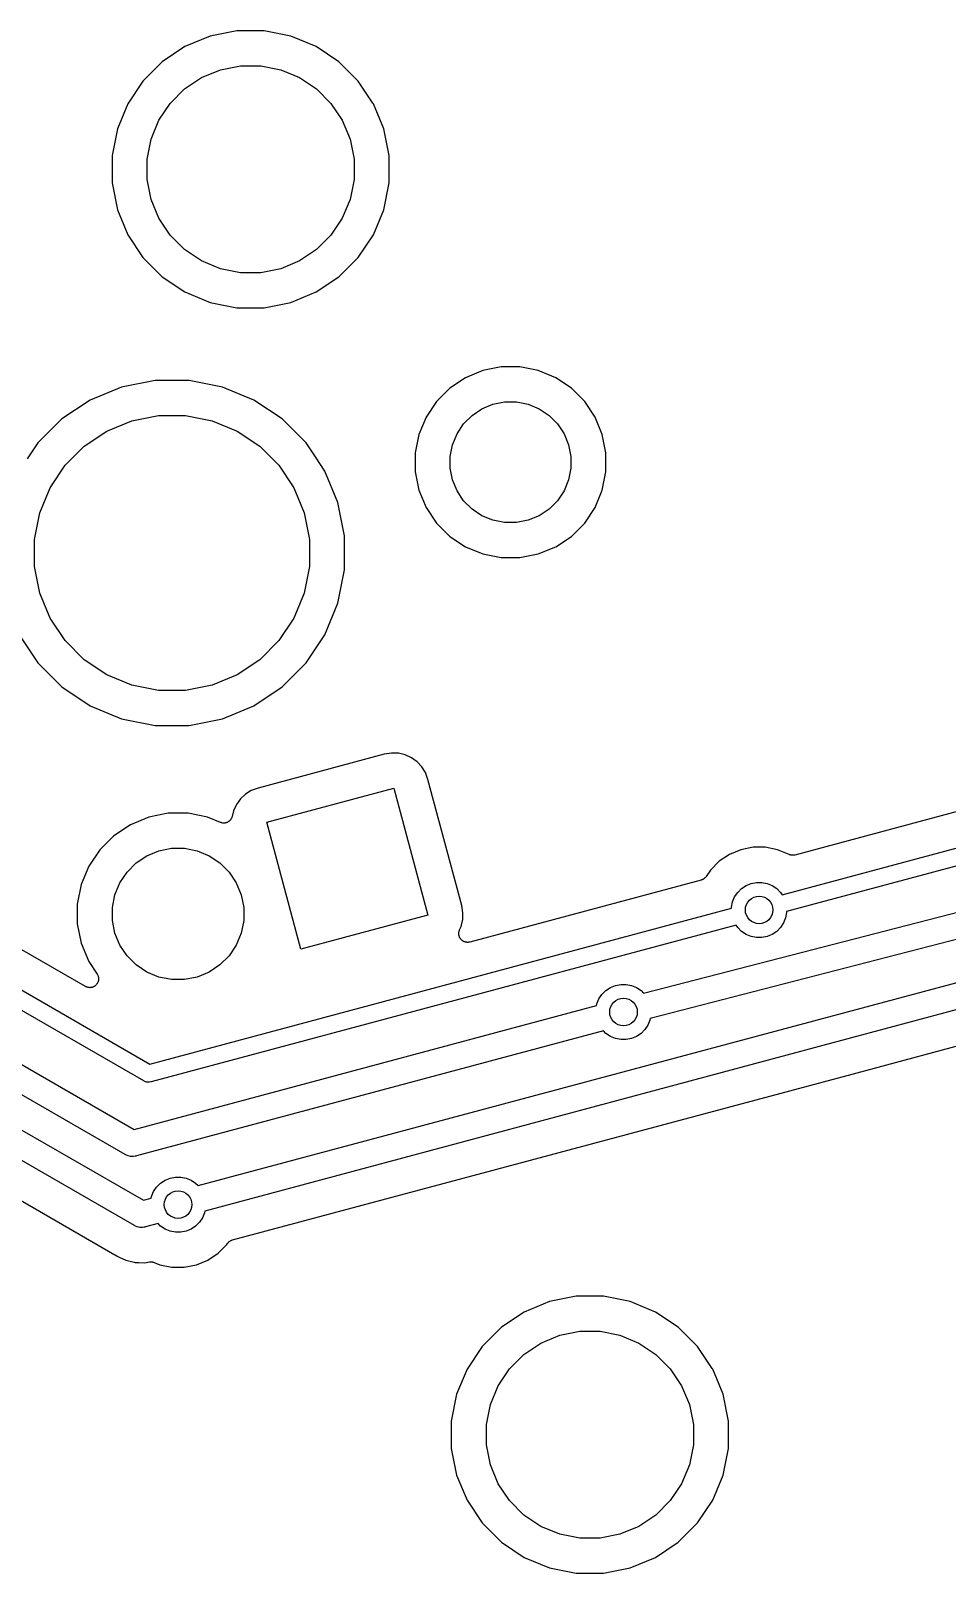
# Model space of a CAD drawing. Extents: x 0.5 to 11.2, y -6.4 to -1.8.
# Drawn here: x 9.726 to 10.249, y -4.018 to -3.137 of the extents above; entities that cross this region are included whole.
import ezdxf

# ---------------------------------------------------------------- set-up
doc = ezdxf.new("R2010")
doc.units = 0
doc.header["$MEASUREMENT"] = 0
doc.layers.add('BLACK', color=7, linetype='CONTINUOUS')

msp = doc.modelspace()

# ---------------------------------------------------------------- linework, layer by layer
at = {"layer": 'BLACK', "linetype": 'CONTINUOUS'}
for p, q in [((9.82845, -3.14035), (9.81406, -3.14631)), ((9.84372, -3.13732), (9.82845, -3.14035)), ((9.85929, -3.13732), (9.84372, -3.13732)), ((9.87457, -3.14035), (9.85929, -3.13732)), ((9.88895, -3.14631), (9.87457, -3.14035)), ((9.81406, -3.14631), (9.80111, -3.15497)), ((9.9019, -3.15497), (9.88895, -3.14631)), ((9.80111, -3.15497), (9.7901, -3.16598)), ((9.82353, -3.16404), (9.83428, -3.15959)), ((9.83428, -3.15959), (9.84569, -3.15732)), ((9.84569, -3.15732), (9.85732, -3.15732)), ((9.85732, -3.15732), (9.86873, -3.15959)), ((9.86873, -3.15959), (9.87948, -3.16404)), ((9.91291, -3.16598), (9.9019, -3.15497)), ((9.7901, -3.16598), (9.78145, -3.17893)), ((9.81386, -3.1705), (9.82353, -3.16404)), ((9.87948, -3.16404), (9.88915, -3.1705)), ((9.92132, -3.17856), (9.91291, -3.16598)), ((9.78145, -3.17893), (9.77549, -3.19331)), ((9.79917, -3.1884), (9.80564, -3.17873)), ((9.80564, -3.17873), (9.81386, -3.1705)), ((9.88915, -3.1705), (9.89738, -3.17873)), ((9.89738, -3.17873), (9.90384, -3.1884)), ((9.92156, -3.17893), (9.92132, -3.17856)), ((9.92752, -3.19331), (9.92156, -3.17893)), ((9.77549, -3.19331), (9.77245, -3.20859)), ((9.79472, -3.19915), (9.79917, -3.1884)), ((9.90384, -3.1884), (9.90829, -3.19915)), ((9.93056, -3.20859), (9.92752, -3.19331)), ((9.79245, -3.21056), (9.79472, -3.19915)), ((9.90829, -3.19915), (9.91056, -3.21056)), ((9.77245, -3.20859), (9.77245, -3.22416)), ((9.79245, -3.22219), (9.79245, -3.21056)), ((9.91056, -3.21056), (9.91056, -3.22219)), ((9.93056, -3.22416), (9.93056, -3.20859)), ((9.79472, -3.2336), (9.79245, -3.22219)), ((9.91056, -3.22219), (9.90829, -3.2336)), ((9.77245, -3.22416), (9.77549, -3.23943)), ((9.92752, -3.23943), (9.93056, -3.22416)), ((9.77549, -3.23943), (9.78145, -3.25382)), ((9.79917, -3.24435), (9.79472, -3.2336)), ((9.90829, -3.2336), (9.90384, -3.24435)), ((9.92156, -3.25382), (9.92752, -3.23943)), ((9.80564, -3.25402), (9.79917, -3.24435)), ((9.90384, -3.24435), (9.89738, -3.25402)), ((9.78145, -3.25382), (9.7901, -3.26677)), ((9.81386, -3.26224), (9.80564, -3.25402)), ((9.89738, -3.25402), (9.88915, -3.26224)), ((9.91291, -3.26677), (9.92156, -3.25382)), ((9.7901, -3.26677), (9.80111, -3.27778)), ((9.82353, -3.26871), (9.81386, -3.26224)), ((9.88915, -3.26224), (9.87948, -3.26871)), ((9.9019, -3.27778), (9.91291, -3.26677)), ((9.83428, -3.27316), (9.82353, -3.26871)), ((9.84569, -3.27543), (9.83428, -3.27316)), ((9.85732, -3.27543), (9.84569, -3.27543)), ((9.86873, -3.27316), (9.85732, -3.27543)), ((9.87948, -3.26871), (9.86873, -3.27316)), ((9.80111, -3.27778), (9.81406, -3.28643)), ((9.88895, -3.28643), (9.9019, -3.27778)), ((9.81406, -3.28643), (9.82845, -3.29239)), ((9.82845, -3.29239), (9.84372, -3.29543)), ((9.85929, -3.29543), (9.87457, -3.29239)), ((9.87457, -3.29239), (9.88895, -3.28643)), ((9.84372, -3.29543), (9.85929, -3.29543)), ((9.79698, -3.33694), (9.77795, -3.34072)), ((9.81638, -3.33694), (9.79698, -3.33694)), ((9.83541, -3.34072), (9.81638, -3.33694)), ((9.97407, -3.33542), (9.96515, -3.34138)), ((9.98398, -3.33132), (9.97407, -3.33542)), ((9.9945, -3.32923), (9.98398, -3.33132)), ((10.0052, -3.32923), (9.9945, -3.32923)), ((10.0157, -3.33132), (10.0052, -3.32923)), ((10.0257, -3.33542), (10.0157, -3.33132)), ((10.0346, -3.34138), (10.0257, -3.33542)), ((9.77795, -3.34072), (9.76002, -3.34815)), ((9.85334, -3.34815), (9.83541, -3.34072)), ((9.96515, -3.34138), (9.95757, -3.34897)), ((10.0422, -3.34897), (10.0346, -3.34138)), ((9.76002, -3.34815), (9.74389, -3.35893)), ((9.86947, -3.35893), (9.85334, -3.34815)), ((9.95757, -3.34897), (9.95161, -3.35788)), ((9.9779, -3.35692), (9.98355, -3.35315)), ((9.98355, -3.35315), (9.98981, -3.35055)), ((9.98981, -3.35055), (9.99647, -3.34923)), ((9.99647, -3.34923), (10.0033, -3.34923)), ((10.0033, -3.34923), (10.0099, -3.35055)), ((10.0099, -3.35055), (10.0162, -3.35315)), ((10.0162, -3.35315), (10.0218, -3.35692)), ((10.0481, -3.35788), (10.0422, -3.34897)), ((9.74389, -3.35893), (9.73017, -3.37265)), ((9.76949, -3.36587), (9.78378, -3.35996)), ((9.78378, -3.35996), (9.79895, -3.35694)), ((9.79895, -3.35694), (9.81441, -3.35694)), ((9.81441, -3.35694), (9.82958, -3.35996)), ((9.82958, -3.35996), (9.84386, -3.36587)), ((9.88319, -3.37265), (9.86947, -3.35893)), ((9.95161, -3.35788), (9.94751, -3.36779)), ((9.96933, -3.36736), (9.9731, -3.36172)), ((9.9731, -3.36172), (9.9779, -3.35692)), ((10.0218, -3.35692), (10.0266, -3.36172)), ((10.0266, -3.36172), (10.0304, -3.36736)), ((10.0522, -3.36779), (10.0481, -3.35788)), ((9.73017, -3.37265), (9.72412, -3.3817)), ((9.75664, -3.37446), (9.76949, -3.36587)), ((9.84386, -3.36587), (9.85672, -3.37446)), ((9.8885, -3.3806), (9.88319, -3.37265)), ((9.94751, -3.36779), (9.94541, -3.37831)), ((9.96674, -3.37363), (9.96933, -3.36736)), ((10.0304, -3.36736), (10.033, -3.37363)), ((10.0543, -3.37831), (10.0522, -3.36779)), ((9.7457, -3.3854), (9.75664, -3.37446)), ((9.85672, -3.37446), (9.86765, -3.3854)), ((9.89397, -3.38878), (9.8885, -3.3806)), ((9.8885, -3.3806), (9.8885, -3.3806)), ((9.94541, -3.37831), (9.94541, -3.38904)), ((9.96541, -3.38028), (9.96674, -3.37363)), ((9.96541, -3.38707), (9.96541, -3.38028)), ((10.033, -3.37363), (10.0343, -3.38028)), ((10.0343, -3.38028), (10.0343, -3.38707)), ((10.0543, -3.38904), (10.0543, -3.37831)), ((9.73711, -3.39826), (9.7457, -3.3854)), ((9.86765, -3.3854), (9.87624, -3.39826)), ((9.90139, -3.40671), (9.89397, -3.38878)), ((9.94541, -3.38904), (9.94751, -3.39956)), ((9.96674, -3.39372), (9.96541, -3.38707)), ((10.0343, -3.38707), (10.033, -3.39372)), ((10.0522, -3.39956), (10.0543, -3.38904)), ((9.73119, -3.41254), (9.73711, -3.39826)), ((9.87624, -3.39826), (9.88216, -3.41254)), ((9.96933, -3.39999), (9.96674, -3.39372)), ((10.033, -3.39372), (10.0304, -3.39999)), ((9.90518, -3.42574), (9.90139, -3.40671)), ((9.94751, -3.39956), (9.95161, -3.40947)), ((9.9731, -3.40563), (9.96933, -3.39999)), ((9.9779, -3.41043), (9.9731, -3.40563)), ((10.0266, -3.40563), (10.0218, -3.41043)), ((10.0304, -3.39999), (10.0266, -3.40563)), ((10.0481, -3.40947), (10.0522, -3.39956)), ((9.72818, -3.42771), (9.73119, -3.41254)), ((9.88216, -3.41254), (9.88518, -3.42771)), ((9.95161, -3.40947), (9.95757, -3.41838)), ((9.98355, -3.4142), (9.9779, -3.41043)), ((9.98981, -3.4168), (9.98355, -3.4142)), ((9.99647, -3.41812), (9.98981, -3.4168)), ((10.0099, -3.4168), (10.0033, -3.41812)), ((10.0162, -3.4142), (10.0099, -3.4168)), ((10.0218, -3.41043), (10.0162, -3.4142)), ((10.0422, -3.41838), (10.0481, -3.40947)), ((9.95757, -3.41838), (9.96515, -3.42597)), ((10.0033, -3.41812), (9.99647, -3.41812)), ((10.0346, -3.42597), (10.0422, -3.41838)), ((9.72818, -3.44317), (9.72818, -3.42771)), ((9.88518, -3.42771), (9.88518, -3.44317)), ((9.90518, -3.44514), (9.90518, -3.42574)), ((9.96515, -3.42597), (9.97407, -3.43193)), ((9.97407, -3.43193), (9.98398, -3.43603)), ((10.0157, -3.43603), (10.0257, -3.43193)), ((10.0257, -3.43193), (10.0346, -3.42597)), ((10.1548, -3.63058), (10.8959, -3.432)), ((9.75726, -3.68299), (9.34187, -3.44316)), ((9.73119, -3.45834), (9.72818, -3.44317)), ((9.88518, -3.44317), (9.88216, -3.45834)), ((9.98398, -3.43603), (9.9945, -3.43812)), ((9.9945, -3.43812), (10.0052, -3.43812)), ((10.0052, -3.43812), (10.0157, -3.43603)), ((10.8986, -3.44165), (10.1574, -3.64023)), ((9.90139, -3.46417), (9.90518, -3.44514)), ((9.32069, -3.45403), (9.79396, -3.72727)), ((9.73711, -3.47262), (9.73119, -3.45834)), ((9.88216, -3.45834), (9.87624, -3.47262)), ((9.79054, -3.73684), (9.31572, -3.4627)), ((9.89397, -3.4821), (9.90139, -3.46417)), ((9.7457, -3.48548), (9.73711, -3.47262)), ((9.87624, -3.47262), (9.86765, -3.48548)), ((9.71939, -3.4821), (9.73017, -3.49823)), ((9.75664, -3.49641), (9.7457, -3.48548)), ((9.86765, -3.48548), (9.85672, -3.49641)), ((9.88319, -3.49823), (9.89397, -3.4821)), ((9.30812, -3.48917), (9.78513, -3.76457)), ((9.78, -3.77893), (9.30183, -3.50286)), ((9.73017, -3.49823), (9.74389, -3.51195)), ((9.76949, -3.505), (9.75664, -3.49641)), ((9.85672, -3.49641), (9.84386, -3.505)), ((9.86947, -3.51195), (9.88319, -3.49823)), ((9.74389, -3.51195), (9.76002, -3.52273)), ((9.78378, -3.51092), (9.76949, -3.505)), ((9.79895, -3.51394), (9.78378, -3.51092)), ((9.82958, -3.51092), (9.81441, -3.51394)), ((9.84386, -3.505), (9.82958, -3.51092)), ((9.85334, -3.52273), (9.86947, -3.51195)), ((10.0758, -3.68681), (10.774, -3.50612)), ((10.5163, -3.513), (10.1621, -3.60792)), ((9.81441, -3.51394), (9.79895, -3.51394)), ((10.7777, -3.52064), (10.0796, -3.70133)), ((9.30757, -3.52636), (9.79034, -3.80508)), ((9.76002, -3.52273), (9.77795, -3.53015)), ((9.77795, -3.53015), (9.79698, -3.53394)), ((9.81638, -3.53394), (9.83541, -3.53015)), ((9.83541, -3.53015), (9.85334, -3.52273)), ((9.78522, -3.81944), (9.30128, -3.54004)), ((9.79698, -3.53394), (9.81638, -3.53394)), ((9.92781, -3.55038), (9.85584, -3.56967)), ((9.93194, -3.5497), (9.92781, -3.55038)), ((9.93588, -3.54983), (9.93194, -3.5497)), ((9.93971, -3.55072), (9.93588, -3.54983)), ((9.9433, -3.55235), (9.93971, -3.55072)), ((9.94651, -3.55465), (9.9433, -3.55235)), ((9.9492, -3.55752), (9.94651, -3.55465)), ((9.95128, -3.56087), (9.9492, -3.55752)), ((9.29708, -3.56071), (9.77415, -3.83615)), ((9.95275, -3.56478), (9.95128, -3.56087)), ((9.97204, -3.63675), (9.95275, -3.56478)), ((9.84858, -3.57322), (9.8457, -3.57592)), ((9.85192, -3.57114), (9.84858, -3.57322)), ((9.85584, -3.56967), (9.85192, -3.57114)), ((9.86081, -3.58917), (9.93325, -3.56976)), ((9.93325, -3.56976), (9.95267, -3.6422)), ((9.80448, -3.58407), (9.79337, -3.58627)), ((9.81581, -3.58407), (9.80448, -3.58407)), ((9.82692, -3.58627), (9.81581, -3.58407)), ((9.84178, -3.58271), (9.84105, -3.58584)), ((9.84341, -3.57912), (9.84178, -3.58271)), ((9.8457, -3.57592), (9.84341, -3.57912)), ((9.78291, -3.59061), (9.77349, -3.5969)), ((9.79337, -3.58627), (9.78291, -3.59061)), ((9.83427, -3.58932), (9.82692, -3.58627)), ((9.83464, -3.58943), (9.83427, -3.58932)), ((9.83501, -3.58956), (9.83464, -3.58943)), ((9.83511, -3.58957), (9.83501, -3.58956)), ((9.8352, -3.5896), (9.83511, -3.58957)), ((9.83559, -3.58964), (9.8352, -3.5896)), ((9.83598, -3.5897), (9.83559, -3.58964)), ((9.83608, -3.58969), (9.83598, -3.5897)), ((9.83617, -3.5897), (9.83608, -3.58969)), ((9.83656, -3.58966), (9.83617, -3.5897)), ((9.83695, -3.58964), (9.83656, -3.58966)), ((9.83705, -3.58962), (9.83695, -3.58964)), ((9.83714, -3.58961), (9.83705, -3.58962)), ((9.83752, -3.58949), (9.83714, -3.58961)), ((9.8379, -3.5894), (9.83752, -3.58949)), ((9.83799, -3.58935), (9.8379, -3.5894)), ((9.83808, -3.58933), (9.83799, -3.58935)), ((9.83842, -3.58914), (9.83808, -3.58933)), ((9.83878, -3.58897), (9.83842, -3.58914)), ((9.83885, -3.58891), (9.83878, -3.58897)), ((9.83894, -3.58887), (9.83885, -3.58891)), ((9.83924, -3.58862), (9.83894, -3.58887)), ((9.83956, -3.58839), (9.83924, -3.58862)), ((9.83962, -3.58832), (9.83956, -3.58839)), ((9.8397, -3.58825), (9.83962, -3.58832)), ((9.83995, -3.58795), (9.8397, -3.58825)), ((9.84021, -3.58766), (9.83995, -3.58795)), ((9.84026, -3.58758), (9.84021, -3.58766)), ((9.84032, -3.5875), (9.84026, -3.58758)), ((9.84051, -3.58716), (9.84032, -3.5875)), ((9.84071, -3.58682), (9.84051, -3.58716)), ((9.84074, -3.58673), (9.84071, -3.58682)), ((9.84079, -3.58665), (9.84074, -3.58673)), ((9.8409, -3.58627), (9.84079, -3.58665)), ((9.84103, -3.5859), (9.8409, -3.58627)), ((9.84105, -3.58584), (9.84103, -3.5859)), ((9.88022, -3.66161), (9.86081, -3.58917)), ((9.77349, -3.5969), (9.76548, -3.60491)), ((9.76548, -3.60491), (9.75919, -3.61433)), ((9.78624, -3.61244), (9.79238, -3.60833)), ((9.79238, -3.60833), (9.79921, -3.60551)), ((9.79921, -3.60551), (9.80645, -3.60407)), ((9.80645, -3.60407), (9.81384, -3.60407)), ((9.81384, -3.60407), (9.82108, -3.60551)), ((9.82108, -3.60551), (9.82791, -3.60833)), ((9.82159, -3.79671), (10.5174, -3.61028)), ((9.82791, -3.60833), (9.83405, -3.61244)), ((10.1248, -3.60759), (10.1189, -3.61151)), ((10.1313, -3.6049), (10.1248, -3.60759)), ((10.1382, -3.60353), (10.1313, -3.6049)), ((10.1452, -3.60353), (10.1382, -3.60353)), ((10.1521, -3.6049), (10.1452, -3.60353)), ((10.1589, -3.60771), (10.1521, -3.6049)), ((10.159, -3.60775), (10.1589, -3.60771)), ((10.1592, -3.60781), (10.159, -3.60775)), ((10.1595, -3.60789), (10.1592, -3.60781)), ((10.1598, -3.60799), (10.1595, -3.60789)), ((10.16, -3.60801), (10.1598, -3.60799)), ((10.1601, -3.60804), (10.16, -3.60801)), ((10.1605, -3.60806), (10.1601, -3.60804)), ((10.1608, -3.60809), (10.1605, -3.60806)), ((10.1609, -3.60808), (10.1608, -3.60809)), ((10.1611, -3.60808), (10.1609, -3.60808)), ((10.1614, -3.60803), (10.1611, -3.60808)), ((10.1618, -3.608), (10.1614, -3.60803)), ((10.1619, -3.60796), (10.1618, -3.608)), ((10.162, -3.60794), (10.1619, -3.60796)), ((10.1621, -3.60792), (10.162, -3.60794)), ((9.75919, -3.61433), (9.75486, -3.62479)), ((9.77691, -3.6238), (9.78102, -3.61766)), ((9.78102, -3.61766), (9.78624, -3.61244)), ((9.83405, -3.61244), (9.83927, -3.61766)), ((9.83927, -3.61766), (9.84338, -3.6238)), ((10.1139, -3.61649), (10.1114, -3.62021)), ((10.1189, -3.61151), (10.1139, -3.61649)), ((9.75486, -3.62479), (9.75265, -3.6359)), ((9.77409, -3.63063), (9.77691, -3.6238)), ((10.5212, -3.62477), (9.82547, -3.8112)), ((9.84338, -3.6238), (9.8462, -3.63063)), ((10.1086, -3.62227), (9.97661, -3.65763)), ((10.1088, -3.62216), (10.1086, -3.62227)), ((10.1091, -3.62208), (10.1088, -3.62216)), ((10.1093, -3.62199), (10.1091, -3.62208)), ((10.1095, -3.62192), (10.1093, -3.62199)), ((10.1097, -3.62177), (10.1095, -3.62192)), ((10.11, -3.62163), (10.1097, -3.62177)), ((10.1102, -3.62151), (10.11, -3.62163)), ((10.1103, -3.62141), (10.1102, -3.62151)), ((10.1105, -3.62121), (10.1103, -3.62141)), ((10.1108, -3.62102), (10.1105, -3.62121)), ((10.1109, -3.62087), (10.1108, -3.62102)), ((10.111, -3.62074), (10.1109, -3.62087)), ((10.1112, -3.6205), (10.111, -3.62074)), ((10.1114, -3.62027), (10.1112, -3.6205)), ((10.1114, -3.62021), (10.1114, -3.62027)), ((10.1295, -3.62923), (10.1317, -3.62704)), ((10.1317, -3.62704), (10.1342, -3.62532)), ((10.1342, -3.62532), (10.1371, -3.62413)), ((10.1371, -3.62413), (10.1401, -3.62353)), ((10.1401, -3.62353), (10.1432, -3.62353)), ((10.1432, -3.62353), (10.1463, -3.62413)), ((10.1463, -3.62413), (10.1492, -3.62532)), ((10.1492, -3.62532), (10.1517, -3.62704)), ((10.1517, -3.62704), (10.1539, -3.62923)), ((9.75265, -3.6359), (9.75265, -3.64723)), ((9.77265, -3.63787), (9.77409, -3.63063)), ((9.8462, -3.63063), (9.84765, -3.63787)), ((9.97272, -3.64089), (9.97204, -3.63675)), ((10.1259, -3.63772), (10.1265, -3.63468)), ((10.1265, -3.63468), (10.1277, -3.63181)), ((10.1277, -3.63181), (10.1295, -3.62923)), ((10.1539, -3.62923), (10.1548, -3.63058)), ((9.77265, -3.64526), (9.77265, -3.63787)), ((9.77409, -3.6525), (9.77265, -3.64526)), ((9.79396, -3.72727), (10.1259, -3.63832)), ((9.84765, -3.64526), (9.8462, -3.6525)), ((9.84765, -3.63787), (9.84765, -3.64526)), ((9.95267, -3.6422), (9.88022, -3.66161)), ((9.9717, -3.64866), (9.97259, -3.64482)), ((9.97259, -3.64482), (9.97272, -3.64089)), ((10.1259, -3.63832), (10.1259, -3.63772)), ((10.1568, -3.64387), (10.1556, -3.64673)), ((10.1574, -3.64082), (10.1568, -3.64387)), ((10.1574, -3.64023), (10.1574, -3.64082)), ((9.75265, -3.64723), (9.75486, -3.65834)), ((9.77691, -3.65933), (9.77409, -3.6525)), ((10.1286, -3.64797), (9.79479, -3.7374)), ((9.8462, -3.6525), (9.84338, -3.65933)), ((9.97031, -3.65262), (9.97035, -3.65237)), ((9.97033, -3.65286), (9.97031, -3.65262)), ((9.97032, -3.65309), (9.97033, -3.65286)), ((9.97036, -3.65334), (9.97032, -3.65309)), ((9.97035, -3.65237), (9.97036, -3.65212)), ((9.97036, -3.65212), (9.97041, -3.65189)), ((9.97038, -3.6536), (9.97036, -3.65334)), ((9.97044, -3.65382), (9.97038, -3.6536)), ((9.97041, -3.65189), (9.97044, -3.65166)), ((9.97044, -3.65166), (9.97052, -3.65142)), ((9.97047, -3.65406), (9.97044, -3.65382)), ((9.97056, -3.6543), (9.97047, -3.65406)), ((9.97052, -3.65142), (9.97058, -3.65117)), ((9.97063, -3.65454), (9.97056, -3.6543)), ((9.97058, -3.65117), (9.97068, -3.65096)), ((9.97073, -3.65475), (9.97063, -3.65454)), ((9.97068, -3.65096), (9.97076, -3.65073)), ((9.97076, -3.65073), (9.9717, -3.64866)), ((10.1295, -3.64931), (10.1286, -3.64797)), ((10.1317, -3.65151), (10.1295, -3.64931)), ((10.1342, -3.65323), (10.1317, -3.65151)), ((10.1371, -3.65442), (10.1342, -3.65323)), ((10.1401, -3.65502), (10.1371, -3.65442)), ((10.1463, -3.65442), (10.1432, -3.65502)), ((10.1492, -3.65323), (10.1463, -3.65442)), ((10.1517, -3.65151), (10.1492, -3.65323)), ((10.1539, -3.64931), (10.1517, -3.65151)), ((10.1556, -3.64673), (10.1539, -3.64931)), ((10.1976, -3.7322), (10.5161, -3.64686)), ((9.75486, -3.65834), (9.75919, -3.6688)), ((9.78102, -3.66547), (9.77691, -3.65933)), ((9.84338, -3.65933), (9.83927, -3.66547)), ((9.97081, -3.65497), (9.97073, -3.65475)), ((9.97094, -3.65519), (9.97081, -3.65497)), ((9.97105, -3.65542), (9.97094, -3.65519)), ((9.9712, -3.65561), (9.97105, -3.65542)), ((9.97132, -3.65581), (9.9712, -3.65561)), ((9.97149, -3.65599), (9.97132, -3.65581)), ((9.97164, -3.6562), (9.97149, -3.65599)), ((9.97182, -3.65635), (9.97164, -3.6562)), ((9.97198, -3.65652), (9.97182, -3.65635)), ((9.97218, -3.65667), (9.97198, -3.65652)), ((9.97237, -3.65684), (9.97218, -3.65667)), ((9.97258, -3.65696), (9.97237, -3.65684)), ((9.97277, -3.6571), (9.97258, -3.65696)), ((9.973, -3.65721), (9.97277, -3.6571)), ((9.97322, -3.65734), (9.973, -3.65721)), ((9.97344, -3.65741), (9.97322, -3.65734)), ((9.97365, -3.65751), (9.97344, -3.65741)), ((9.9739, -3.65757), (9.97365, -3.65751)), ((9.97414, -3.65766), (9.9739, -3.65757)), ((9.97437, -3.65769), (9.97414, -3.65766)), ((9.9746, -3.65775), (9.97437, -3.65769)), ((9.97485, -3.65776), (9.9746, -3.65775)), ((9.9751, -3.65779), (9.97485, -3.65776)), ((9.97534, -3.65778), (9.9751, -3.65779)), ((9.97557, -3.65779), (9.97534, -3.65778)), ((9.97582, -3.65775), (9.97557, -3.65779)), ((9.97608, -3.65774), (9.97582, -3.65775)), ((9.97631, -3.65768), (9.97608, -3.65774)), ((9.97654, -3.65764), (9.97631, -3.65768)), ((9.97661, -3.65763), (9.97654, -3.65764)), ((10.1432, -3.65502), (10.1401, -3.65502)), ((9.75919, -3.6688), (9.76392, -3.67588)), ((9.78624, -3.67069), (9.78102, -3.66547)), ((9.79238, -3.6748), (9.78624, -3.67069)), ((9.83405, -3.67069), (9.82791, -3.6748)), ((9.83927, -3.66547), (9.83405, -3.67069)), ((9.76392, -3.67588), (9.76396, -3.67594)), ((9.76396, -3.67594), (9.7641, -3.67622)), ((9.76421, -3.68089), (9.76407, -3.68119)), ((9.7641, -3.67622), (9.76427, -3.67649)), ((9.76436, -3.68061), (9.76421, -3.68089)), ((9.76427, -3.67649), (9.76433, -3.67665)), ((9.76433, -3.67665), (9.7644, -3.6768)), ((9.76441, -3.68045), (9.76436, -3.68061)), ((9.7644, -3.6768), (9.76449, -3.67711)), ((9.76448, -3.6803), (9.76441, -3.68045)), ((9.76456, -3.67999), (9.76448, -3.6803)), ((9.76449, -3.67711), (9.7646, -3.67741)), ((9.76465, -3.67968), (9.76456, -3.67999)), ((9.7646, -3.67741), (9.76463, -3.67758)), ((9.76463, -3.67758), (9.76468, -3.67774)), ((9.76467, -3.67951), (9.76465, -3.67968)), ((9.76471, -3.67935), (9.76467, -3.67951)), ((9.76468, -3.67774), (9.7647, -3.67806)), ((9.7647, -3.67806), (9.76475, -3.67838)), ((9.76472, -3.67903), (9.76471, -3.67935)), ((9.76476, -3.67871), (9.76472, -3.67903)), ((9.76475, -3.67838), (9.76475, -3.67854)), ((9.76475, -3.67854), (9.76476, -3.67871)), ((9.79921, -3.67762), (9.79238, -3.6748)), ((9.80645, -3.67907), (9.79921, -3.67762)), ((9.81384, -3.67907), (9.80645, -3.67907)), ((9.82108, -3.67762), (9.81384, -3.67907)), ((9.82791, -3.6748), (9.82108, -3.67762)), ((9.75755, -3.68312), (9.75726, -3.68299)), ((9.75783, -3.68327), (9.75755, -3.68312)), ((9.758, -3.68332), (9.75783, -3.68327)), ((9.75815, -3.68339), (9.758, -3.68332)), ((9.75846, -3.68346), (9.75815, -3.68339)), ((9.75877, -3.68356), (9.75846, -3.68346)), ((9.75894, -3.68357), (9.75877, -3.68356)), ((9.7591, -3.68361), (9.75894, -3.68357)), ((9.75942, -3.68362), (9.7591, -3.68361)), ((9.75974, -3.68366), (9.75942, -3.68362)), ((9.75991, -3.68364), (9.75974, -3.68366)), ((9.76007, -3.68365), (9.75991, -3.68364)), ((9.76039, -3.68359), (9.76007, -3.68365)), ((9.76071, -3.68356), (9.76039, -3.68359)), ((9.76087, -3.68352), (9.76071, -3.68356)), ((9.76104, -3.68349), (9.76087, -3.68352)), ((9.76134, -3.68338), (9.76104, -3.68349)), ((9.76165, -3.68329), (9.76134, -3.68338)), ((9.76179, -3.68321), (9.76165, -3.68329)), ((9.76195, -3.68315), (9.76179, -3.68321)), ((9.76223, -3.68298), (9.76195, -3.68315)), ((9.76251, -3.68283), (9.76223, -3.68298)), ((9.76264, -3.68273), (9.76251, -3.68283)), ((9.76278, -3.68264), (9.76264, -3.68273)), ((9.76302, -3.68242), (9.76278, -3.68264)), ((9.76327, -3.68222), (9.76302, -3.68242)), ((9.76338, -3.68209), (9.76327, -3.68222)), ((9.7635, -3.68197), (9.76338, -3.68209)), ((9.76369, -3.68171), (9.7635, -3.68197)), ((9.76389, -3.68147), (9.76369, -3.68171)), ((9.76397, -3.68132), (9.76389, -3.68147)), ((9.76407, -3.68119), (9.76397, -3.68132)), ((10.0503, -3.69008), (10.052, -3.6875)), ((10.052, -3.6875), (10.0542, -3.68531)), ((10.0542, -3.68531), (10.0568, -3.68359)), ((10.0568, -3.68359), (10.0597, -3.6824)), ((10.0597, -3.6824), (10.0627, -3.68179)), ((10.0627, -3.68179), (10.0658, -3.68179)), ((10.0658, -3.68179), (10.0689, -3.6824)), ((10.0689, -3.6824), (10.0717, -3.68359)), ((10.0717, -3.68359), (10.0743, -3.68531)), ((10.0743, -3.68531), (10.0758, -3.68681)), ((9.78513, -3.76457), (10.0489, -3.69389)), ((10.0489, -3.69389), (10.0491, -3.69295)), ((10.0491, -3.69295), (10.0503, -3.69008)), ((10.0782, -3.705), (10.0765, -3.70758)), ((10.0794, -3.70214), (10.0782, -3.705)), ((10.0796, -3.70133), (10.0794, -3.70214)), ((10.0528, -3.70837), (9.78637, -3.77977)), ((10.0542, -3.70978), (10.0528, -3.70837)), ((10.0568, -3.7115), (10.0542, -3.70978)), ((10.0597, -3.71269), (10.0568, -3.7115)), ((10.0627, -3.71329), (10.0597, -3.71269)), ((10.0658, -3.71329), (10.0627, -3.71329)), ((10.0689, -3.71269), (10.0658, -3.71329)), ((10.0717, -3.7115), (10.0689, -3.71269)), ((10.0743, -3.70978), (10.0717, -3.7115)), ((10.0765, -3.70758), (10.0743, -3.70978)), ((9.84116, -3.8277), (10.1976, -3.7322)), ((9.79075, -3.73699), (9.79054, -3.73684)), ((9.79117, -3.73718), (9.79075, -3.73699)), ((9.79164, -3.73739), (9.79117, -3.73718)), ((9.79222, -3.73753), (9.79164, -3.73739)), ((9.7926, -3.73762), (9.79222, -3.73753)), ((9.79359, -3.73765), (9.7926, -3.73762)), ((9.79456, -3.73749), (9.79359, -3.73765)), ((9.79359, -3.73765), (9.79359, -3.73765)), ((9.79479, -3.7374), (9.79456, -3.73749)), ((9.7803, -3.77915), (9.78, -3.77893)), ((9.78064, -3.7793), (9.7803, -3.77915)), ((9.78165, -3.77976), (9.78064, -3.7793)), ((9.78064, -3.7793), (9.78064, -3.7793)), ((9.78309, -3.78009), (9.78165, -3.77976)), ((9.78456, -3.78014), (9.78309, -3.78009)), ((9.78565, -3.77996), (9.78456, -3.78014)), ((9.78602, -3.7799), (9.78565, -3.77996)), ((9.78565, -3.77996), (9.78565, -3.77996)), ((9.78637, -3.77977), (9.78602, -3.7799)), ((9.79791, -3.7975), (9.80011, -3.79531)), ((9.80011, -3.79531), (9.80269, -3.79359)), ((9.80269, -3.79359), (9.80555, -3.7924)), ((9.80555, -3.7924), (9.80859, -3.79179)), ((9.80859, -3.79179), (9.8117, -3.79179)), ((9.8117, -3.79179), (9.81474, -3.7924)), ((9.81474, -3.7924), (9.8176, -3.79359)), ((9.8176, -3.79359), (9.82018, -3.79531)), ((9.82018, -3.79531), (9.82159, -3.79671)), ((9.79034, -3.80508), (9.79482, -3.80389)), ((9.79482, -3.80389), (9.795, -3.80295)), ((9.795, -3.80295), (9.79619, -3.80008)), ((9.79619, -3.80008), (9.79791, -3.7975)), ((9.82529, -3.81214), (9.8241, -3.815)), ((9.82547, -3.8112), (9.82529, -3.81214)), ((9.78552, -3.81966), (9.78522, -3.81944)), ((9.78585, -3.81981), (9.78552, -3.81966)), ((9.78679, -3.82023), (9.78585, -3.81981)), ((9.78585, -3.81981), (9.78585, -3.81981)), ((9.78686, -3.82027), (9.78679, -3.82023)), ((9.7883, -3.8206), (9.78686, -3.82027)), ((9.78978, -3.82065), (9.7883, -3.8206)), ((9.79077, -3.82049), (9.78978, -3.82065)), ((9.78978, -3.82065), (9.78978, -3.82065)), ((9.79087, -3.82047), (9.79077, -3.82049)), ((9.79124, -3.82041), (9.79087, -3.82047)), ((9.79087, -3.82047), (9.79087, -3.82047)), ((9.79158, -3.82028), (9.79124, -3.82041)), ((9.7987, -3.81837), (9.79158, -3.82028)), ((9.80011, -3.81978), (9.7987, -3.81837)), ((9.80269, -3.8215), (9.80011, -3.81978)), ((9.80555, -3.82269), (9.80269, -3.8215)), ((9.8176, -3.8215), (9.81474, -3.82269)), ((9.82018, -3.81978), (9.8176, -3.8215)), ((9.82238, -3.81758), (9.82018, -3.81978)), ((9.8241, -3.815), (9.82238, -3.81758)), ((9.80859, -3.82329), (9.80555, -3.82269)), ((9.8117, -3.82329), (9.80859, -3.82329)), ((9.81474, -3.82269), (9.8117, -3.82329)), ((9.83293, -3.83531), (9.83791, -3.83033)), ((9.83791, -3.83033), (9.8383, -3.82975)), ((9.8383, -3.82975), (9.83834, -3.8297)), ((9.83834, -3.8297), (9.83853, -3.82947)), ((9.83853, -3.82947), (9.83871, -3.82923)), ((9.83871, -3.82923), (9.83884, -3.8291)), ((9.83884, -3.8291), (9.83897, -3.82895)), ((9.83897, -3.82895), (9.8392, -3.82876)), ((9.8392, -3.82876), (9.83942, -3.82856)), ((9.83942, -3.82856), (9.83958, -3.82846)), ((9.83958, -3.82846), (9.83973, -3.82834)), ((9.83973, -3.82834), (9.83999, -3.8282)), ((9.83999, -3.8282), (9.84025, -3.82805)), ((9.84025, -3.82805), (9.84043, -3.82798)), ((9.84043, -3.82798), (9.84059, -3.82789)), ((9.84059, -3.82789), (9.84088, -3.82781)), ((9.84088, -3.82781), (9.84116, -3.8277)), ((9.77415, -3.83615), (9.77421, -3.83618)), ((9.77421, -3.83618), (9.77438, -3.83631)), ((9.77438, -3.83631), (9.77456, -3.83642)), ((9.77456, -3.83642), (9.77547, -3.83706)), ((9.77547, -3.83706), (9.77648, -3.83752)), ((9.77648, -3.83752), (9.77648, -3.83752)), ((9.77648, -3.83752), (9.77648, -3.83752)), ((9.77648, -3.83752), (9.7804, -3.8393)), ((9.7804, -3.8393), (9.78515, -3.84041)), ((9.82057, -3.84192), (9.82708, -3.83922)), ((9.82708, -3.83922), (9.83293, -3.83531)), ((9.78515, -3.84041), (9.78515, -3.84041)), ((9.78515, -3.84041), (9.78568, -3.84053)), ((9.78568, -3.84053), (9.78776, -3.8406)), ((9.78776, -3.8406), (9.78776, -3.8406)), ((9.78776, -3.8406), (9.79109, -3.84071)), ((9.79109, -3.84071), (9.79376, -3.84027)), ((9.79376, -3.84027), (9.79383, -3.84025)), ((9.79383, -3.84025), (9.79421, -3.84024)), ((9.79421, -3.84024), (9.79458, -3.8402)), ((9.79458, -3.8402), (9.79469, -3.84021)), ((9.79469, -3.84021), (9.7948, -3.8402)), ((9.7948, -3.8402), (9.79518, -3.84026)), ((9.79518, -3.84026), (9.79555, -3.8403)), ((9.79555, -3.8403), (9.79566, -3.84033)), ((9.79566, -3.84033), (9.79577, -3.84034)), ((9.79577, -3.84034), (9.79613, -3.84047)), ((9.79613, -3.84047), (9.79649, -3.84058)), ((9.79649, -3.84058), (9.79972, -3.84192)), ((9.79972, -3.84192), (9.80662, -3.84329)), ((9.80662, -3.84329), (9.81367, -3.84329)), ((9.81367, -3.84329), (9.82057, -3.84192)), ((10.0221, -3.8629), (10.0077, -3.86886)), ((10.0373, -3.85986), (10.0221, -3.8629)), ((10.0529, -3.85986), (10.0373, -3.85986)), ((10.0682, -3.8629), (10.0529, -3.85986)), ((10.0826, -3.86886), (10.0682, -3.8629)), ((10.0077, -3.86886), (9.99472, -3.87751)), ((10.0955, -3.87751), (10.0826, -3.86886)), ((9.99472, -3.87751), (9.98371, -3.88852)), ((10.0171, -3.88658), (10.0279, -3.88213)), ((10.0279, -3.88213), (10.0393, -3.87986)), ((10.0393, -3.87986), (10.0509, -3.87986)), ((10.0509, -3.87986), (10.0623, -3.88213)), ((10.0623, -3.88213), (10.0731, -3.88658)), ((10.1065, -3.88852), (10.0955, -3.87751)), ((9.98371, -3.88852), (9.97505, -3.90147)), ((10.0075, -3.89304), (10.0171, -3.88658)), ((10.0731, -3.88658), (10.0828, -3.89304)), ((10.1149, -3.90111), (10.1065, -3.88852)), ((9.99278, -3.91094), (9.99924, -3.90127)), ((9.99924, -3.90127), (10.0075, -3.89304)), ((10.0828, -3.89304), (10.091, -3.90127)), ((10.091, -3.90127), (10.0974, -3.91094)), ((10.1152, -3.90147), (10.1149, -3.90111)), ((9.97505, -3.90147), (9.96909, -3.91586)), ((10.1211, -3.91586), (10.1152, -3.90147)), ((9.96909, -3.91586), (9.96606, -3.93113)), ((9.98833, -3.92169), (9.99278, -3.91094)), ((10.0974, -3.91094), (10.1019, -3.92169)), ((10.1242, -3.93113), (10.1211, -3.91586)), ((9.98606, -3.9331), (9.98833, -3.92169)), ((10.1019, -3.92169), (10.1042, -3.9331)), ((9.96606, -3.93113), (9.96606, -3.9467)), ((9.98606, -3.94473), (9.98606, -3.9331)), ((10.1042, -3.9331), (10.1042, -3.94473)), ((10.1242, -3.9467), (10.1242, -3.93113)), ((9.98833, -3.95614), (9.98606, -3.94473)), ((10.1042, -3.94473), (10.1019, -3.95614)), ((9.96606, -3.9467), (9.96909, -3.96197)), ((10.1211, -3.96197), (10.1242, -3.9467)), ((9.96909, -3.96197), (9.97505, -3.97636)), ((9.99278, -3.96689), (9.98833, -3.95614)), ((10.1019, -3.95614), (10.0974, -3.96689)), ((10.1152, -3.97636), (10.1211, -3.96197)), ((9.99924, -3.97656), (9.99278, -3.96689)), ((10.0974, -3.96689), (10.091, -3.97656)), ((9.97505, -3.97636), (9.98371, -3.98931)), ((10.0075, -3.98479), (9.99924, -3.97656)), ((10.091, -3.97656), (10.0828, -3.98479)), ((10.1065, -3.98931), (10.1152, -3.97636)), ((9.98371, -3.98931), (9.99472, -4.00032)), ((10.0171, -3.99125), (10.0075, -3.98479)), ((10.0828, -3.98479), (10.0731, -3.99125)), ((10.0955, -4.00032), (10.1065, -3.98931)), ((10.0279, -3.9957), (10.0171, -3.99125)), ((10.0393, -3.99797), (10.0279, -3.9957)), ((10.0509, -3.99797), (10.0393, -3.99797)), ((10.0623, -3.9957), (10.0509, -3.99797)), ((10.0731, -3.99125), (10.0623, -3.9957)), ((9.99472, -4.00032), (10.0077, -4.00897)), ((10.0826, -4.00897), (10.0955, -4.00032)), ((10.0077, -4.00897), (10.0221, -4.01493)), ((10.0221, -4.01493), (10.0373, -4.01797)), ((10.0529, -4.01797), (10.0682, -4.01493)), ((10.0682, -4.01493), (10.0826, -4.00897)), ((10.0373, -4.01797), (10.0529, -4.01797))]:
    msp.add_line(p, q, dxfattribs=at)
at = {"layer": 'BLACK'}
for centre in [(10.1417, -3.63927), (10.0643, -3.69754), (9.81015, -3.80754)]:
    msp.add_circle(centre, 0.00787, dxfattribs=at)

doc.saveas('drawing.dxf')
